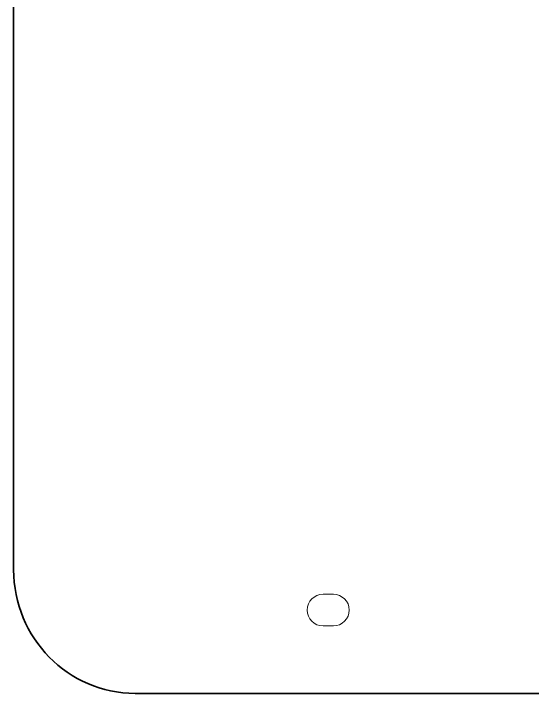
# Model space of a CAD drawing. Header units: centimetres. Extents: x -18.3 to 18.6, y -13.4 to 12.4.
# Drawn here: x -18.25 to -9.24, y -12.31 to -0.49 of the extents above; entities that cross this region are included whole.
import ezdxf

# ---------------------------------------------------------------- set-up
doc = ezdxf.new("R2010")
doc.units = ezdxf.units.CM
doc.header["$MEASUREMENT"] = 0
doc.layers.add('Camada 1', color=7, linetype='Continuous')

msp = doc.modelspace()

# ---------------------------------------------------------------- linework, layer by layer
at = {"layer": 'Camada 1', "color": 250, "lineweight": 35}
for points in [[(-18.25491, 10.43513), (-18.15603, 11.52576), (-17.2489, 12.38719), (-16.15374, 12.38719), (-16.15374, 12.38719), (-16.15374, 12.38719), (12.33478, 12.38719), (12.33478, 12.38719), (12.33478, 12.38719), (13.49546, 12.38719), (14.44508, 11.41972), (14.44508, 10.23722), (14.44508, 10.23722), (14.44508, 10.23722), (14.43758, -10.43091), (14.43758, -10.43091)], [(14.44509, -10.36075), (14.34621, -11.45138), (13.43908, -12.31281), (12.34392, -12.31281), (12.34392, -12.31281), (12.34392, -12.31281), (-16.1446, -12.31281), (-16.1446, -12.31281), (-16.1446, -12.31281), (-17.30528, -12.31281), (-18.2549, -11.34534), (-18.2549, -10.16284), (-18.2549, -10.16284), (-18.2549, -10.16284), (-18.25491, 10.43513), (-18.25491, 10.43513)]]:
    msp.add_open_spline(points, degree=3, knots=[0, 0, 0, 0, 0.2, 0.2, 0.2, 0.2, 0.4, 0.4, 0.4, 0.4, 0.6, 0.6, 0.6, 0.6, 1, 1, 1, 1], dxfattribs=at)
at = {"layer": 'Camada 1', "color": 230, "lineweight": 9}
msp.add_open_spline([(-12.87863, -11.14028), (-12.87863, -11.14028), (-12.69764, -11.14028), (-12.69764, -11.14028), (-12.69764, -11.14028), (-12.54639, -11.14028), (-12.42264, -11.01653), (-12.42264, -10.86529), (-12.42264, -10.86529), (-12.42264, -10.86529), (-12.42264, -10.86529), (-12.42264, -10.86529), (-12.42264, -10.86529), (-12.42264, -10.71403), (-12.54641, -10.59028), (-12.69764, -10.59028), (-12.69764, -10.59028), (-12.69764, -10.59028), (-12.87863, -10.59028), (-12.87863, -10.59028), (-12.87863, -10.59028), (-13.02986, -10.59028), (-13.15363, -10.71403), (-13.15363, -10.86529), (-13.15363, -10.86529), (-13.15363, -10.86529), (-13.15363, -10.86529), (-13.15363, -10.86529), (-13.15363, -10.86529), (-13.15363, -11.01653), (-13.02988, -11.14028), (-12.87863, -11.14028)], degree=3, knots=[0, 0, 0, 0, 0.11111111, 0.11111111, 0.11111111, 0.11111111, 0.22222222, 0.22222222, 0.22222222, 0.22222222, 0.33333333, 0.33333333, 0.33333333, 0.33333333, 0.44444444, 0.44444444, 0.44444444, 0.44444444, 0.55555556, 0.55555556, 0.55555556, 0.55555556, 0.66666667, 0.66666667, 0.66666667, 0.66666667, 0.77777778, 0.77777778, 0.77777778, 0.77777778, 1, 1, 1, 1], dxfattribs=at)

doc.saveas('drawing.dxf')
